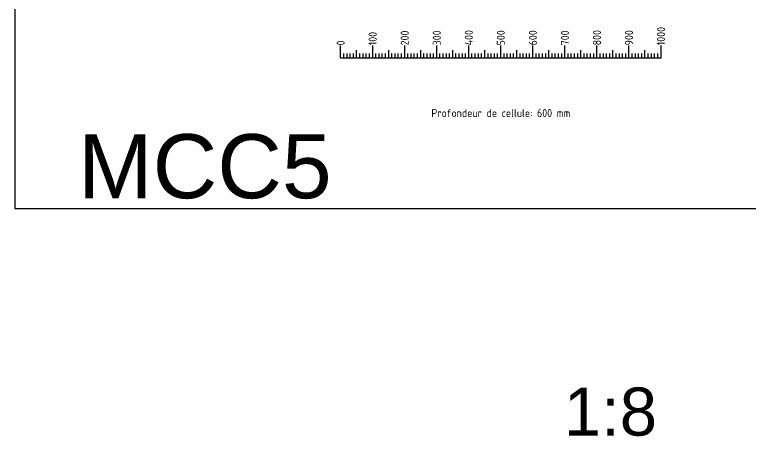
# Model space of a CAD drawing. Header units: millimetres. Extents: x 0 to 69574, y -5 to 41746.
# Drawn here: x 37984 to 40280, y 13429 to 14745 of the extents above; entities that cross this region are included whole.
import ezdxf
from ezdxf.enums import TextEntityAlignment as Align

# ---------------------------------------------------------------- set-up
doc = ezdxf.new("R2010")
doc.units = ezdxf.units.MM
doc.layers.add('! NO PLOT !', color=7, linetype='Continuous', true_color=0xff75dd, plot=False)
doc.layers.add('AUT_TEXT', color=7, linetype='Continuous')
doc.styles.add('PI0', font='isocpeur.ttf', dxfattribs={"width": 0.9})
doc.styles.get("Standard").update_dxf_attribs({"font": 'arial.ttf'})

# ---------------------------------------------------------------- blocks, each defined once
blk = doc.blocks.new('skala vodoravna 1000')
at = {"color": 7}
for p, q in [((46869, 36317.7), (46869, 36357.7)), ((46969, 36317.7), (46969, 36357.7)), ((47069, 36317.7), (47069, 36357.7)), ((47069, 36317.7), (47069, 36357.7)), ((47069, 36317.7), (47069, 36357.7)), ((47069, 36317.7), (47069, 36357.7)), ((47069, 36317.7), (47069, 36357.7)), ((47069, 36317.7), (47069, 36357.7)), ((47069, 36317.7), (47069, 36357.7)), ((47069, 36317.7), (47069, 36357.7)), ((47169, 36317.7), (47169, 36357.7)), ((47269, 36317.7), (47269, 36357.7)), ((47269, 36317.7), (47269, 36357.7)), ((47269, 36317.7), (47269, 36357.7)), ((47269, 36317.7), (47269, 36357.7)), ((47269, 36317.7), (47269, 36357.7)), ((47269, 36317.7), (47269, 36357.7)), ((47269, 36317.7), (47269, 36357.7)), ((47369, 36317.7), (47369, 36357.7)), ((47469, 36317.7), (47469, 36357.7)), ((47469, 36317.7), (47469, 36357.7)), ((47469, 36317.7), (47469, 36357.7)), ((47469, 36317.7), (47469, 36357.7)), ((47469, 36317.7), (47469, 36357.7)), ((47469, 36317.7), (47469, 36357.7)), ((47569, 36317.7), (47569, 36357.7)), ((47669, 36317.7), (47669, 36357.7)), ((47669, 36317.7), (47669, 36357.7)), ((47669, 36317.7), (47669, 36357.7)), ((47669, 36317.7), (47669, 36357.7)), ((47669, 36317.7), (47669, 36357.7)), ((47669, 36317.7), (47669, 36357.7)), ((47669, 36317.7), (47669, 36357.7)), ((47769, 36317.7), (47769, 36357.7)), ((47869, 36317.7), (47869, 36357.7)), ((47869, 36317.7), (47869, 36357.7)), ((47869, 36317.7), (47869, 36357.7)), ((47869, 36317.7), (47869, 36357.7)), ((47869, 36317.7), (47869, 36357.7)), ((47869, 36317.7), (47869, 36357.7)), ((47869, 36317.7), (47869, 36357.7)), ((47869, 36317.7), (47869, 36357.7)), ((46879, 36317.7), (46879, 36332.7)), ((46889, 36317.7), (46889, 36332.7)), ((46899, 36317.7), (46899, 36332.7)), ((46909, 36317.7), (46909, 36332.7)), ((46919, 36317.7), (46919, 36342.7)), ((46929, 36317.7), (46929, 36332.7)), ((46939, 36317.7), (46939, 36332.7)), ((46949, 36317.7), (46949, 36332.7)), ((46959, 36317.7), (46959, 36332.7)), ((46979, 36317.7), (46979, 36332.7)), ((46989, 36317.7), (46989, 36332.7)), ((46999, 36317.7), (46999, 36332.7)), ((47009, 36317.7), (47009, 36332.7)), ((47019, 36317.7), (47019, 36342.7)), ((47029, 36317.7), (47029, 36332.7)), ((47039, 36317.7), (47039, 36332.7)), ((47049, 36317.7), (47049, 36332.7)), ((47059, 36317.7), (47059, 36332.7)), ((47079, 36317.7), (47079, 36332.7)), ((47089, 36317.7), (47089, 36332.7)), ((47099, 36317.7), (47099, 36332.7)), ((47109, 36317.7), (47109, 36332.7)), ((47119, 36317.7), (47119, 36342.7)), ((47129, 36317.7), (47129, 36332.7)), ((47139, 36317.7), (47139, 36332.7)), ((47149, 36317.7), (47149, 36332.7)), ((47159, 36317.7), (47159, 36332.7)), ((47179, 36317.7), (47179, 36332.7)), ((47189, 36317.7), (47189, 36332.7)), ((47199, 36317.7), (47199, 36332.7)), ((47209, 36317.7), (47209, 36332.7)), ((47219, 36317.7), (47219, 36342.7)), ((47229, 36317.7), (47229, 36332.7)), ((47239, 36317.7), (47239, 36332.7)), ((47249, 36317.7), (47249, 36332.7)), ((47259, 36317.7), (47259, 36332.7)), ((47279, 36317.7), (47279, 36332.7)), ((47289, 36317.7), (47289, 36332.7)), ((47299, 36317.7), (47299, 36332.7)), ((47309, 36317.7), (47309, 36332.7)), ((47319, 36317.7), (47319, 36342.7)), ((47329, 36317.7), (47329, 36332.7)), ((47339, 36317.7), (47339, 36332.7)), ((47349, 36317.7), (47349, 36332.7)), ((47359, 36317.7), (47359, 36332.7)), ((47379, 36317.7), (47379, 36332.7)), ((47389, 36317.7), (47389, 36332.7)), ((47399, 36317.7), (47399, 36332.7)), ((47409, 36317.7), (47409, 36332.7)), ((47419, 36317.7), (47419, 36342.7)), ((47429, 36317.7), (47429, 36332.7)), ((47439, 36317.7), (47439, 36332.7)), ((47449, 36317.7), (47449, 36332.7)), ((47459, 36317.7), (47459, 36332.7)), ((47479, 36317.7), (47479, 36332.7)), ((47489, 36317.7), (47489, 36332.7)), ((47499, 36317.7), (47499, 36332.7)), ((47509, 36317.7), (47509, 36332.7)), ((47519, 36317.7), (47519, 36342.7)), ((47529, 36317.7), (47529, 36332.7)), ((47539, 36317.7), (47539, 36332.7)), ((47549, 36317.7), (47549, 36332.7)), ((47559, 36317.7), (47559, 36332.7)), ((47579, 36317.7), (47579, 36332.7)), ((47589, 36317.7), (47589, 36332.7)), ((47599, 36317.7), (47599, 36332.7)), ((47609, 36317.7), (47609, 36332.7)), ((47619, 36317.7), (47619, 36342.7)), ((47629, 36317.7), (47629, 36332.7)), ((47639, 36317.7), (47639, 36332.7)), ((47649, 36317.7), (47649, 36332.7)), ((47659, 36317.7), (47659, 36332.7)), ((47679, 36317.7), (47679, 36332.7)), ((47689, 36317.7), (47689, 36332.7)), ((47699, 36317.7), (47699, 36332.7)), ((47709, 36317.7), (47709, 36332.7)), ((47719, 36317.7), (47719, 36342.7)), ((47729, 36317.7), (47729, 36332.7)), ((47739, 36317.7), (47739, 36332.7)), ((47749, 36317.7), (47749, 36332.7)), ((47759, 36317.7), (47759, 36332.7)), ((47779, 36317.7), (47779, 36332.7)), ((47789, 36317.7), (47789, 36332.7)), ((47799, 36317.7), (47799, 36332.7)), ((47809, 36317.7), (47809, 36332.7)), ((47819, 36317.7), (47819, 36342.7)), ((47829, 36317.7), (47829, 36332.7)), ((47839, 36317.7), (47839, 36332.7)), ((47849, 36317.7), (47849, 36332.7)), ((47859, 36317.7), (47859, 36332.7)), ((47669, 36317.7), (46869, 36317.7)), ((47869, 36317.7), (47669, 36317.7))]:
    blk.add_line(p, q, dxfattribs=at)
at = {"color": 7, "style": 'PI0', "width": 0.9}
for s, p in [('100', (46969, 36357.7)), ('200', (47069, 36357.7)), ('300', (47169, 36357.7)), ('400', (47269, 36357.7)), ('500', (47369, 36357.7)), ('600', (47469, 36357.7)), ('700', (47569, 36357.7)), ('800', (47669, 36357.7)), ('900', (47769, 36357.7)), ('1000', (47869, 36357.7)), ('0', (46869, 36357.7))]:
    blk.add_text(s, height=25, rotation=90, dxfattribs=at).set_placement(p, align=Align.MIDDLE_LEFT)

msp = doc.modelspace()

# ---------------------------------------------------------------- linework, layer by layer
at = {"layer": '! NO PLOT !', "ltscale": 0.25}
msp.add_lwpolyline([(37984.324, 17339.576), (37984.324, 14139.576), (41051.871, 14139.576), (41051.871, 16124.741), (42576.324, 16124.741), (42576.324, 17339.576), (37984.324, 17339.576)], dxfattribs=at)

# ---------------------------------------------------------------- block references
msp.add_blockref('skala vodoravna 1000', (-7867.345, -21708.766))

# ---------------------------------------------------------------- texts
at = {"layer": '! NO PLOT !', "ltscale": 0.25, "attachment_point": 5}
for s, insert, char_height in [('\\pxqc;{\\fArial|b0|i0|c238|p34;MCC5}', (38577.926, 14270.425), 200), ('\\pxqc;{\\fArial|b0|i0|c238|p34;1:8}', (39843.678, 13505.33), 150)]:
    msp.add_mtext_dynamic_manual_height_columns(s, width=2618.94585, gutter_width=12.5, heights=[0], dxfattribs=dict(at, insert=insert, char_height=char_height))
at = {"layer": 'AUT_TEXT', "style": 'PI0', "width": 0.9}
msp.add_text('Profondeur de cellule: 600 mm', height=25, dxfattribs=at).set_placement((39501.672, 14437.776), align=Align.MIDDLE)

doc.saveas('drawing.dxf')
